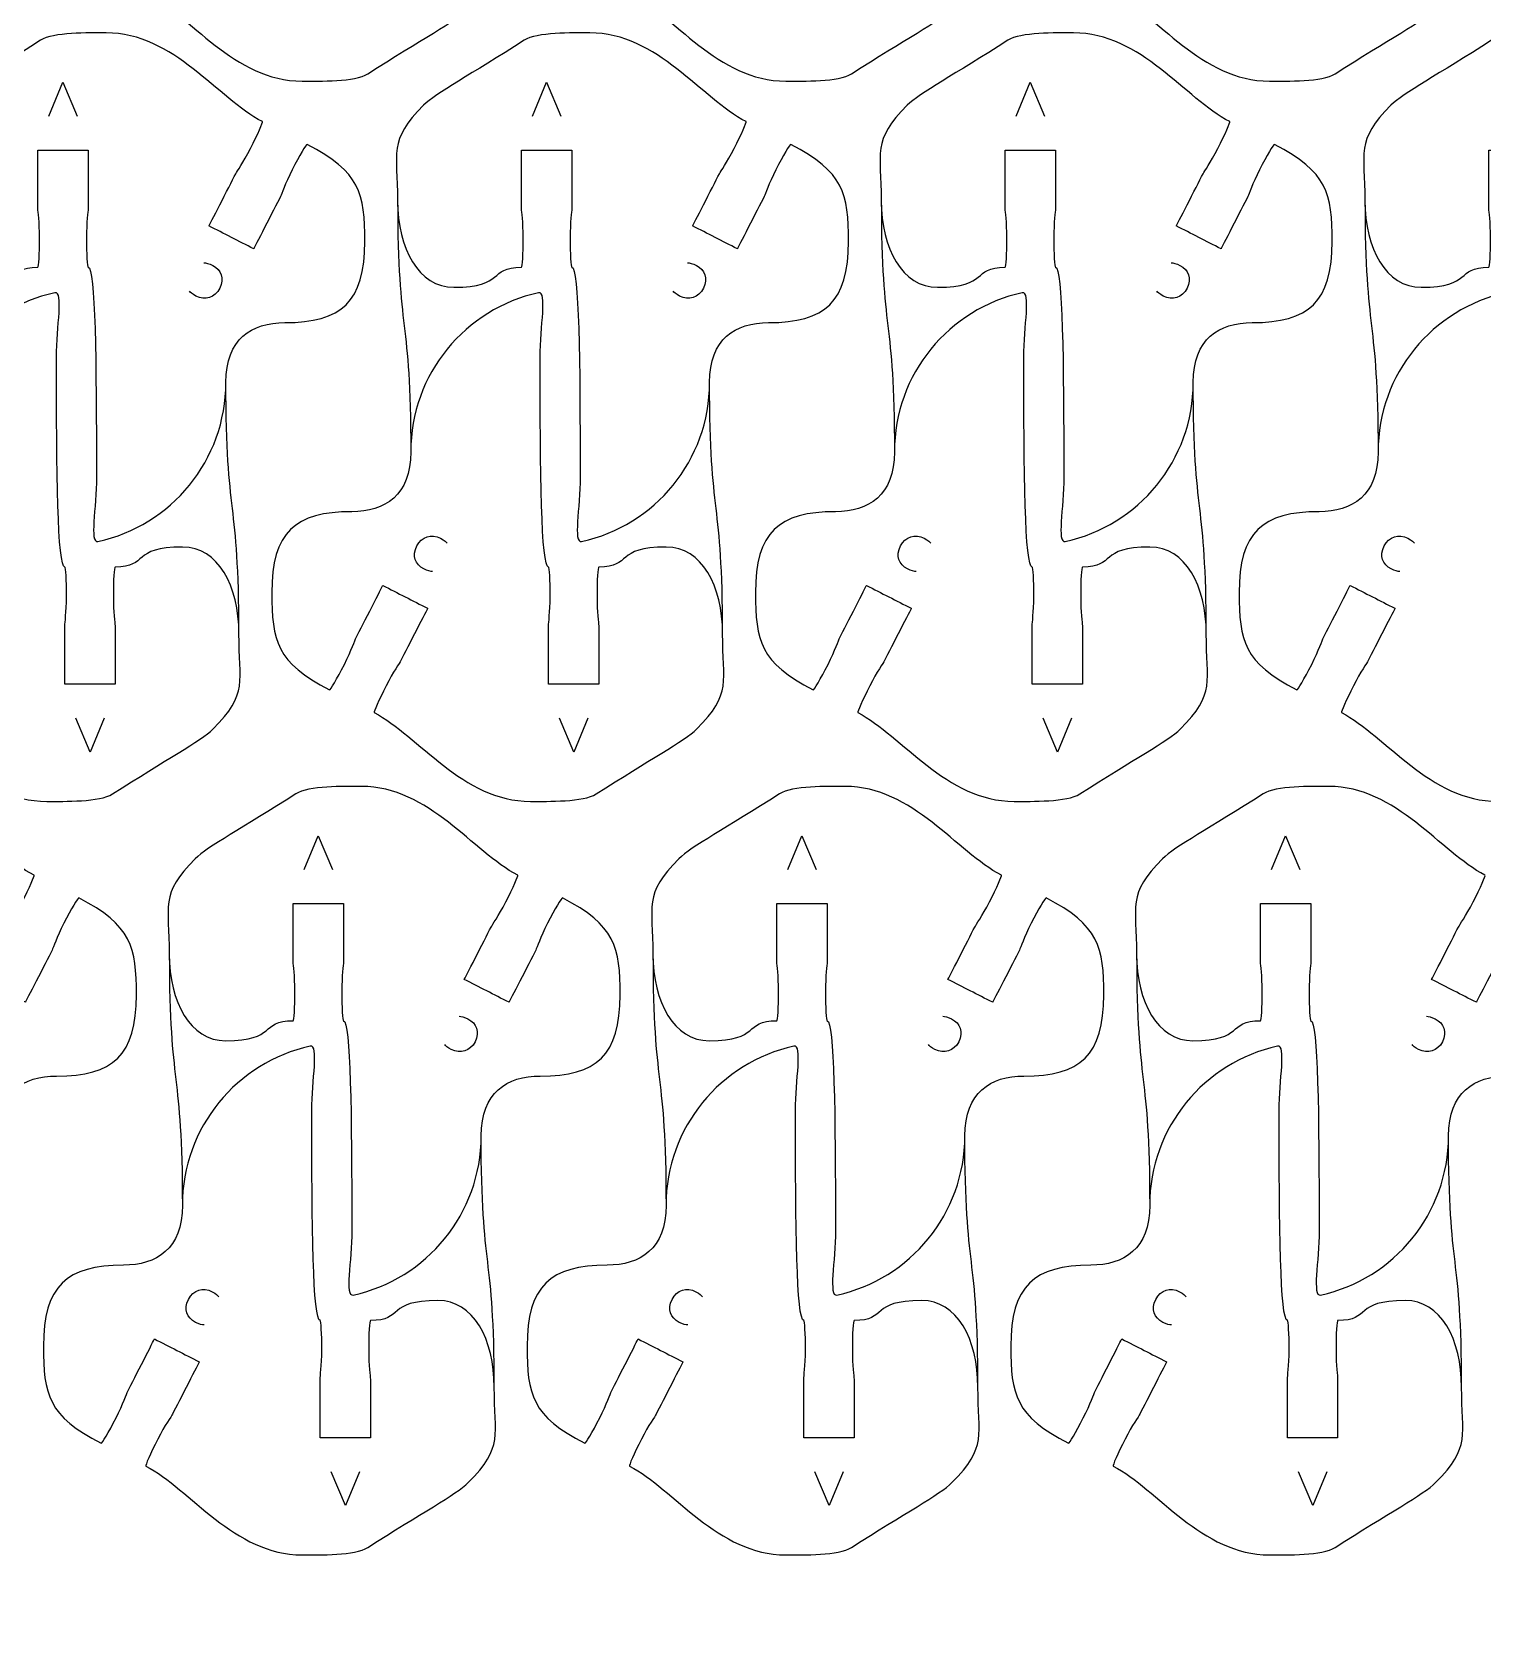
# Model space of a CAD drawing. Extents: x 0 to 300, y 0 to 300.
# Drawn here: x 154.2 to 240.8, y 153.5 to 249.1 of the extents above; entities that cross this region are included whole.
import ezdxf

# ---------------------------------------------------------------- set-up
doc = ezdxf.new("R2010")
doc.units = 0
doc.header["$MEASUREMENT"] = 0
doc.layers.add('DEFAULT', color=7, linetype='CONTINUOUS')

msp = doc.modelspace()

# ---------------------------------------------------------------- linework, layer by layer
at = {"layer": 'DEFAULT', "color": 250}
for points in [[(155.169, 244.118), (156.007, 246.139), (156.86, 244.118)], [(184.061, 244.118), (184.899, 246.139), (185.752, 244.118)], [(212.953, 244.118), (213.791, 246.139), (214.644, 244.118)], [(158.471, 208.138), (157.633, 206.118), (156.78, 208.138)], [(187.363, 208.138), (186.525, 206.118), (185.672, 208.138)], [(216.254, 208.138), (215.417, 206.118), (214.564, 208.138)], [(170.421, 199.099), (171.259, 201.12), (172.112, 199.099)], [(199.312, 199.099), (200.15, 201.12), (201.003, 199.099)], [(228.204, 199.099), (229.042, 201.12), (229.895, 199.099)], [(173.722, 163.12), (172.884, 161.099), (172.031, 163.12)], [(202.614, 163.12), (201.776, 161.099), (200.923, 163.12)], [(231.506, 163.12), (230.668, 161.099), (229.815, 163.12)]]:
    msp.add_lwpolyline(points, dxfattribs=at)
at = {"layer": 'DEFAULT', "color": 1}
for points, knots in [([(295, 0.1), (198.333, 0.1), (101.667, 0.1), (5, 0.1), (2.25, 0.1), (0, 2.35), (0, 5.1), (0, 101.767), (0, 198.433), (0, 295.1), (0, 297.85), (2.25, 300.1), (5, 300.1), (101.667, 300.1), (198.333, 300.1), (295, 300.1), (297.75, 300.1), (300, 297.85), (300, 295.1), (300, 198.433), (300, 101.767), (300, 5.1), (300, 2.35), (297.75, 0.1), (295, 0.1)], [0, 0, 0, 0, 822.047, 822.047, 822.047, 823.047, 823.047, 823.047, 1645.094, 1645.094, 1645.094, 1646.094, 1646.094, 1646.094, 2468.141, 2468.141, 2468.141, 2469.141, 2469.141, 2469.141, 3291.188, 3291.188, 3291.188, 3292.188, 3292.188, 3292.188, 3292.188]), ([(158.295, 252.866), (155.123, 254.489), (154.848, 255.805), (154.848, 258.659), (154.848, 262.279), (156.242, 263.507), (159.624, 263.507), (161.606, 263.507), (163.146, 264.479), (163.146, 267.083), (163.146, 271.74), (166.416, 275.631), (170.787, 276.59), (171.317, 276.689), (170.876, 274.583), (170.876, 272.738), (170.876, 265.806), (170.943, 260.2), (171.376, 260.2), (171.433, 260.2), (171.475, 259.417), (171.475, 258.45), (171.475, 257.48), (171.376, 256.874), (171.376, 256.697), (171.376, 255.531), (171.376, 254.364), (171.376, 253.198), (172.376, 253.198), (173.376, 253.198), (174.375, 253.198), (174.375, 254.364), (174.375, 255.531), (174.375, 256.697), (174.375, 256.874), (174.276, 257.48), (174.276, 258.45), (174.276, 259.417), (174.322, 260.2), (174.375, 260.2), (176.404, 260.2), (175.323, 261.396), (178.413, 261.396), (180.525, 261.396), (181.776, 259.086), (181.776, 256.219), (181.776, 253.334), (182.373, 252.667), (180.223, 250.518), (179.511, 249.806), (177.376, 248.677), (174.224, 246.642), (173.466, 246.153), (171.344, 246.2), (170.302, 246.2), (166.227, 246.2), (163.638, 250.133), (160.967, 251.5), (160.918, 251.526), (161.234, 252.241), (161.676, 253.105), (162.115, 253.966), (162.481, 254.46), (162.558, 254.615), (162.958, 255.397), (164.154, 257.733), (164.154, 257.733), (163.264, 258.188), (162.373, 258.644), (161.483, 259.1), (161.483, 259.1), (160.286, 256.76), (159.887, 255.982), (159.81, 255.827), (159.62, 255.241), (159.182, 254.379), (158.74, 253.519), (158.345, 252.84), (158.295, 252.866)], [1, 1, 1, 1, 2, 2, 2, 3, 3, 3, 4, 4, 4, 5, 5, 5, 6, 6, 6, 7, 7, 7, 8, 8, 8, 9, 9, 9, 18.92, 18.92, 18.92, 27.42, 27.42, 27.42, 37.34, 37.34, 37.34, 38.34, 38.34, 38.34, 39.34, 39.34, 39.34, 40.34, 40.34, 40.34, 41.34, 41.34, 41.34, 42.34, 42.34, 42.34, 43.34, 43.34, 43.34, 44.34, 44.34, 44.34, 45.34, 45.34, 45.34, 46.34, 46.34, 46.34, 47.34, 47.34, 47.34, 48.34, 48.34, 48.34, 56.846363, 56.846363, 56.846363, 57.846363, 57.846363, 57.846363, 58.846363, 58.846363, 58.846363, 59.846363, 59.846363, 59.846363, 59.846363]), ([(187.187, 252.866), (184.014, 254.489), (183.739, 255.805), (183.739, 258.659), (183.739, 262.279), (185.134, 263.507), (188.516, 263.507), (190.497, 263.507), (192.038, 264.479), (192.038, 267.083), (192.038, 271.74), (195.308, 275.631), (199.679, 276.59), (200.208, 276.689), (199.767, 274.583), (199.767, 272.738), (199.767, 265.806), (199.834, 260.2), (200.268, 260.2), (200.325, 260.2), (200.367, 259.417), (200.367, 258.45), (200.367, 257.48), (200.268, 256.874), (200.268, 256.697), (200.268, 255.531), (200.268, 254.364), (200.268, 253.198), (201.268, 253.198), (202.267, 253.198), (203.267, 253.198), (203.267, 254.364), (203.267, 255.531), (203.267, 256.697), (203.267, 256.874), (203.168, 257.48), (203.168, 258.45), (203.168, 259.417), (203.214, 260.2), (203.267, 260.2), (205.295, 260.2), (204.214, 261.396), (207.305, 261.396), (209.417, 261.396), (210.668, 259.086), (210.668, 256.219), (210.668, 253.334), (211.265, 252.667), (209.115, 250.518), (208.403, 249.806), (206.268, 248.677), (203.115, 246.642), (202.358, 246.153), (200.236, 246.2), (199.193, 246.2), (195.119, 246.2), (192.53, 250.133), (189.858, 251.5), (189.809, 251.526), (190.125, 252.241), (190.568, 253.105), (191.006, 253.966), (191.373, 254.46), (191.45, 254.615), (191.849, 255.397), (193.046, 257.733), (193.046, 257.733), (192.156, 258.188), (191.265, 258.644), (190.375, 259.1), (190.375, 259.1), (189.178, 256.76), (188.779, 255.982), (188.701, 255.827), (188.512, 255.241), (188.074, 254.379), (187.632, 253.519), (187.236, 252.84), (187.187, 252.866)], [1, 1, 1, 1, 2, 2, 2, 3, 3, 3, 4, 4, 4, 5, 5, 5, 6, 6, 6, 7, 7, 7, 8, 8, 8, 9, 9, 9, 18.92, 18.92, 18.92, 27.42, 27.42, 27.42, 37.34, 37.34, 37.34, 38.34, 38.34, 38.34, 39.34, 39.34, 39.34, 40.34, 40.34, 40.34, 41.34, 41.34, 41.34, 42.34, 42.34, 42.34, 43.34, 43.34, 43.34, 44.34, 44.34, 44.34, 45.34, 45.34, 45.34, 46.34, 46.34, 46.34, 47.34, 47.34, 47.34, 48.34, 48.34, 48.34, 56.846363, 56.846363, 56.846363, 57.846363, 57.846363, 57.846363, 58.846363, 58.846363, 58.846363, 59.846363, 59.846363, 59.846363, 59.846363]), ([(216.079, 252.866), (212.906, 254.489), (212.631, 255.805), (212.631, 258.659), (212.631, 262.279), (214.025, 263.507), (217.408, 263.507), (219.389, 263.507), (220.93, 264.479), (220.93, 267.083), (220.93, 271.74), (224.2, 275.631), (228.571, 276.59), (229.1, 276.689), (228.659, 274.583), (228.659, 272.738), (228.659, 265.806), (228.726, 260.2), (229.16, 260.2), (229.216, 260.2), (229.259, 259.417), (229.259, 258.45), (229.259, 257.48), (229.16, 256.874), (229.16, 256.697), (229.16, 255.531), (229.16, 254.364), (229.16, 253.198), (230.159, 253.198), (231.159, 253.198), (232.158, 253.198), (232.158, 254.364), (232.158, 255.531), (232.158, 256.697), (232.158, 256.874), (232.06, 257.48), (232.06, 258.45), (232.06, 259.417), (232.106, 260.2), (232.158, 260.2), (234.187, 260.2), (233.106, 261.396), (236.197, 261.396), (238.308, 261.396), (239.56, 259.086), (239.56, 256.219), (239.56, 253.334), (240.156, 252.667), (238.007, 250.518), (237.295, 249.806), (235.16, 248.677), (232.007, 246.642), (231.25, 246.153), (229.128, 246.2), (228.085, 246.2), (224.01, 246.2), (221.422, 250.133), (218.75, 251.5), (218.701, 251.526), (219.017, 252.241), (219.46, 253.105), (219.898, 253.966), (220.265, 254.46), (220.342, 254.615), (220.741, 255.397), (221.938, 257.733), (221.938, 257.733), (221.047, 258.188), (220.157, 258.644), (219.266, 259.1), (219.266, 259.1), (218.069, 256.76), (217.671, 255.982), (217.593, 255.827), (217.404, 255.241), (216.965, 254.379), (216.523, 253.519), (216.128, 252.84), (216.079, 252.866)], [1, 1, 1, 1, 2, 2, 2, 3, 3, 3, 4, 4, 4, 5, 5, 5, 6, 6, 6, 7, 7, 7, 8, 8, 8, 9, 9, 9, 18.92, 18.92, 18.92, 27.42, 27.42, 27.42, 37.34, 37.34, 37.34, 38.34, 38.34, 38.34, 39.34, 39.34, 39.34, 40.34, 40.34, 40.34, 41.34, 41.34, 41.34, 42.34, 42.34, 42.34, 43.34, 43.34, 43.34, 44.34, 44.34, 44.34, 45.34, 45.34, 45.34, 46.34, 46.34, 46.34, 47.34, 47.34, 47.34, 48.34, 48.34, 48.34, 56.846363, 56.846363, 56.846363, 57.846363, 57.846363, 57.846363, 58.846363, 58.846363, 58.846363, 59.846363, 59.846363, 59.846363, 59.846363]), ([(170.596, 242.418), (173.769, 240.794), (174.044, 239.479), (174.044, 236.625), (174.044, 233.005), (172.65, 231.777), (169.267, 231.777), (167.286, 231.777), (165.745, 230.805), (165.745, 228.201), (165.745, 223.544), (162.475, 219.653), (158.104, 218.694), (157.575, 218.595), (158.016, 220.701), (158.016, 222.546), (158.016, 229.478), (157.949, 235.084), (157.515, 235.084), (157.459, 235.084), (157.416, 235.867), (157.416, 236.833), (157.416, 237.803), (157.515, 238.41), (157.515, 238.586), (157.515, 239.753), (157.515, 240.92), (157.515, 242.086), (156.516, 242.086), (155.516, 242.086), (154.516, 242.086), (154.516, 240.92), (154.516, 239.753), (154.516, 238.586), (154.516, 238.41), (154.615, 237.803), (154.615, 236.833), (154.615, 235.867), (154.569, 235.084), (154.516, 235.084), (152.488, 235.084), (153.569, 233.888), (150.478, 233.888), (148.366, 233.888), (147.115, 236.197), (147.115, 239.065), (147.115, 241.949), (146.519, 242.617), (148.668, 244.766), (149.38, 245.478), (151.515, 246.607), (154.668, 248.642), (155.425, 249.131), (157.547, 249.084), (158.59, 249.084), (162.665, 249.084), (165.253, 245.151), (167.925, 243.784), (167.974, 243.758), (167.658, 243.043), (167.215, 242.179), (166.777, 241.318), (166.41, 240.824), (166.333, 240.669), (165.934, 239.887), (164.737, 237.551), (164.737, 237.551), (165.628, 237.095), (166.518, 236.64), (167.409, 236.184), (167.409, 236.184), (168.606, 238.524), (169.004, 239.302), (169.082, 239.457), (169.271, 240.043), (169.71, 240.905), (170.152, 241.765), (170.547, 242.444), (170.596, 242.418)], [1, 1, 1, 1, 2, 2, 2, 3, 3, 3, 4, 4, 4, 5, 5, 5, 6, 6, 6, 7, 7, 7, 8, 8, 8, 9, 9, 9, 18.921, 18.921, 18.921, 27.421, 27.421, 27.421, 37.342, 37.342, 37.342, 38.342, 38.342, 38.342, 39.342, 39.342, 39.342, 40.342, 40.342, 40.342, 41.342, 41.342, 41.342, 42.342, 42.342, 42.342, 43.342, 43.342, 43.342, 44.342, 44.342, 44.342, 45.342, 45.342, 45.342, 46.342, 46.342, 46.342, 47.342, 47.342, 47.342, 48.342, 48.342, 48.342, 56.848363, 56.848363, 56.848363, 57.848363, 57.848363, 57.848363, 58.848363, 58.848363, 58.848363, 59.848363, 59.848363, 59.848363, 59.848363]), ([(199.488, 242.418), (202.66, 240.794), (202.935, 239.479), (202.935, 236.625), (202.935, 233.005), (201.541, 231.777), (198.159, 231.777), (196.178, 231.777), (194.637, 230.805), (194.637, 228.201), (194.637, 223.544), (191.367, 219.653), (186.996, 218.694), (186.467, 218.595), (186.908, 220.701), (186.908, 222.546), (186.908, 229.478), (186.841, 235.084), (186.407, 235.084), (186.35, 235.084), (186.308, 235.867), (186.308, 236.833), (186.308, 237.803), (186.407, 238.41), (186.407, 238.586), (186.407, 239.753), (186.407, 240.92), (186.407, 242.086), (185.407, 242.086), (184.408, 242.086), (183.408, 242.086), (183.408, 240.92), (183.408, 239.753), (183.408, 238.586), (183.408, 238.41), (183.507, 237.803), (183.507, 236.833), (183.507, 235.867), (183.461, 235.084), (183.408, 235.084), (181.38, 235.084), (182.461, 233.888), (179.37, 233.888), (177.258, 233.888), (176.007, 236.197), (176.007, 239.065), (176.007, 241.949), (175.41, 242.617), (177.56, 244.766), (178.272, 245.478), (180.407, 246.607), (183.559, 248.642), (184.317, 249.131), (186.439, 249.084), (187.482, 249.084), (191.556, 249.084), (194.145, 245.151), (196.817, 243.784), (196.866, 243.758), (196.55, 243.043), (196.107, 242.179), (195.669, 241.318), (195.302, 240.824), (195.225, 240.669), (194.825, 239.887), (193.629, 237.551), (193.629, 237.551), (194.519, 237.095), (195.41, 236.64), (196.3, 236.184), (196.3, 236.184), (197.497, 238.524), (197.896, 239.302), (197.974, 239.457), (198.163, 240.043), (198.601, 240.905), (199.043, 241.765), (199.439, 242.444), (199.488, 242.418)], [1, 1, 1, 1, 2, 2, 2, 3, 3, 3, 4, 4, 4, 5, 5, 5, 6, 6, 6, 7, 7, 7, 8, 8, 8, 9, 9, 9, 18.921, 18.921, 18.921, 27.421, 27.421, 27.421, 37.342, 37.342, 37.342, 38.342, 38.342, 38.342, 39.342, 39.342, 39.342, 40.342, 40.342, 40.342, 41.342, 41.342, 41.342, 42.342, 42.342, 42.342, 43.342, 43.342, 43.342, 44.342, 44.342, 44.342, 45.342, 45.342, 45.342, 46.342, 46.342, 46.342, 47.342, 47.342, 47.342, 48.342, 48.342, 48.342, 56.848363, 56.848363, 56.848363, 57.848363, 57.848363, 57.848363, 58.848363, 58.848363, 58.848363, 59.848363, 59.848363, 59.848363, 59.848363]), ([(228.379, 242.418), (231.552, 240.794), (231.827, 239.479), (231.827, 236.625), (231.827, 233.005), (230.433, 231.777), (227.051, 231.777), (225.069, 231.777), (223.529, 230.805), (223.529, 228.201), (223.529, 223.544), (220.258, 219.653), (215.888, 218.694), (215.358, 218.595), (215.799, 220.701), (215.799, 222.546), (215.799, 229.478), (215.732, 235.084), (215.298, 235.084), (215.242, 235.084), (215.2, 235.867), (215.2, 236.833), (215.2, 237.803), (215.298, 238.41), (215.298, 238.586), (215.298, 239.753), (215.298, 240.92), (215.298, 242.086), (214.299, 242.086), (213.299, 242.086), (212.3, 242.086), (212.3, 240.92), (212.3, 239.753), (212.3, 238.586), (212.3, 238.41), (212.399, 237.803), (212.399, 236.833), (212.399, 235.867), (212.353, 235.084), (212.3, 235.084), (210.271, 235.084), (211.352, 233.888), (208.262, 233.888), (206.15, 233.888), (204.899, 236.197), (204.899, 239.065), (204.899, 241.949), (204.302, 242.617), (206.451, 244.766), (207.164, 245.478), (209.299, 246.607), (212.451, 248.642), (213.209, 249.131), (215.331, 249.084), (216.373, 249.084), (220.448, 249.084), (223.037, 245.151), (225.708, 243.784), (225.757, 243.758), (225.442, 243.043), (224.999, 242.179), (224.56, 241.318), (224.194, 240.824), (224.116, 240.669), (223.717, 239.887), (222.521, 237.551), (222.521, 237.551), (223.411, 237.095), (224.302, 236.64), (225.192, 236.184), (225.192, 236.184), (226.389, 238.524), (226.788, 239.302), (226.865, 239.457), (227.055, 240.043), (227.493, 240.905), (227.935, 241.765), (228.33, 242.444), (228.379, 242.418)], [1, 1, 1, 1, 2, 2, 2, 3, 3, 3, 4, 4, 4, 5, 5, 5, 6, 6, 6, 7, 7, 7, 8, 8, 8, 9, 9, 9, 18.921, 18.921, 18.921, 27.421, 27.421, 27.421, 37.342, 37.342, 37.342, 38.342, 38.342, 38.342, 39.342, 39.342, 39.342, 40.342, 40.342, 40.342, 41.342, 41.342, 41.342, 42.342, 42.342, 42.342, 43.342, 43.342, 43.342, 44.342, 44.342, 44.342, 45.342, 45.342, 45.342, 46.342, 46.342, 46.342, 47.342, 47.342, 47.342, 48.342, 48.342, 48.342, 56.848363, 56.848363, 56.848363, 57.848363, 57.848363, 57.848363, 58.848363, 58.848363, 58.848363, 59.848363, 59.848363, 59.848363, 59.848363]), ([(257.271, 242.418), (260.444, 240.794), (260.719, 239.479), (260.719, 236.625), (260.719, 233.005), (259.325, 231.777), (255.942, 231.777), (253.961, 231.777), (252.42, 230.805), (252.42, 228.201), (252.42, 223.544), (249.15, 219.653), (244.779, 218.694), (244.25, 218.595), (244.691, 220.701), (244.691, 222.546), (244.691, 229.478), (244.624, 235.084), (244.19, 235.084), (244.134, 235.084), (244.091, 235.867), (244.091, 236.833), (244.091, 237.803), (244.19, 238.41), (244.19, 238.586), (244.19, 239.753), (244.19, 240.92), (244.19, 242.086), (243.191, 242.086), (242.191, 242.086), (241.192, 242.086), (241.192, 240.92), (241.192, 239.753), (241.192, 238.586), (241.192, 238.41), (241.29, 237.803), (241.29, 236.833), (241.29, 235.867), (241.244, 235.084), (241.192, 235.084), (239.163, 235.084), (240.244, 233.888), (237.153, 233.888), (235.042, 233.888), (233.79, 236.197), (233.79, 239.065), (233.79, 241.949), (233.194, 242.617), (235.343, 244.766), (236.055, 245.478), (238.19, 246.607), (241.343, 248.642), (242.1, 249.131), (244.222, 249.084), (245.265, 249.084), (249.34, 249.084), (251.928, 245.151), (254.6, 243.784), (254.649, 243.758), (254.333, 243.043), (253.89, 242.179), (253.452, 241.318), (253.085, 240.824), (253.008, 240.669), (252.609, 239.887), (251.412, 237.551), (251.412, 237.551), (252.303, 237.095), (253.193, 236.64), (254.084, 236.184), (254.084, 236.184), (255.281, 238.524), (255.679, 239.302), (255.757, 239.457), (255.946, 240.043), (256.385, 240.905), (256.827, 241.765), (257.222, 242.444), (257.271, 242.418)], [1, 1, 1, 1, 2, 2, 2, 3, 3, 3, 4, 4, 4, 5, 5, 5, 6, 6, 6, 7, 7, 7, 8, 8, 8, 9, 9, 9, 18.921, 18.921, 18.921, 27.421, 27.421, 27.421, 37.342, 37.342, 37.342, 38.342, 38.342, 38.342, 39.342, 39.342, 39.342, 40.342, 40.342, 40.342, 41.342, 41.342, 41.342, 42.342, 42.342, 42.342, 43.342, 43.342, 43.342, 44.342, 44.342, 44.342, 45.342, 45.342, 45.342, 46.342, 46.342, 46.342, 47.342, 47.342, 47.342, 48.342, 48.342, 48.342, 56.848363, 56.848363, 56.848363, 57.848363, 57.848363, 57.848363, 58.848363, 58.848363, 58.848363, 59.848363, 59.848363, 59.848363, 59.848363]), ([(143.044, 209.838), (139.872, 211.461), (139.597, 212.777), (139.597, 215.631), (139.597, 219.251), (140.991, 220.479), (144.373, 220.479), (146.354, 220.479), (147.895, 221.451), (147.895, 224.055), (147.895, 228.712), (151.165, 232.603), (155.536, 233.562), (156.065, 233.661), (155.624, 231.555), (155.624, 229.71), (155.624, 222.778), (155.691, 217.172), (156.125, 217.172), (156.182, 217.172), (156.224, 216.389), (156.224, 215.422), (156.224, 214.452), (156.125, 213.846), (156.125, 213.669), (156.125, 212.503), (156.125, 211.336), (156.125, 210.17), (157.125, 210.17), (158.124, 210.17), (159.124, 210.17), (159.124, 211.336), (159.124, 212.503), (159.124, 213.669), (159.124, 213.846), (159.025, 214.452), (159.025, 215.422), (159.025, 216.389), (159.071, 217.172), (159.124, 217.172), (161.152, 217.172), (160.072, 218.368), (163.162, 218.368), (165.274, 218.368), (166.525, 216.058), (166.525, 213.191), (166.525, 210.306), (167.122, 209.639), (164.972, 207.49), (164.26, 206.778), (162.125, 205.649), (158.973, 203.614), (158.215, 203.125), (156.093, 203.172), (155.05, 203.172), (150.976, 203.172), (148.387, 207.105), (145.716, 208.472), (145.667, 208.498), (145.983, 209.213), (146.425, 210.077), (146.864, 210.938), (147.23, 211.432), (147.307, 211.587), (147.707, 212.369), (148.903, 214.705), (148.903, 214.705), (148.013, 215.16), (147.122, 215.616), (146.232, 216.072), (146.232, 216.072), (145.035, 213.732), (144.636, 212.954), (144.558, 212.799), (144.369, 212.213), (143.931, 211.351), (143.489, 210.491), (143.093, 209.812), (143.044, 209.838)], [1, 1, 1, 1, 2, 2, 2, 3, 3, 3, 4, 4, 4, 5, 5, 5, 6, 6, 6, 7, 7, 7, 8, 8, 8, 9, 9, 9, 18.92, 18.92, 18.92, 27.42, 27.42, 27.42, 37.34, 37.34, 37.34, 38.34, 38.34, 38.34, 39.34, 39.34, 39.34, 40.34, 40.34, 40.34, 41.34, 41.34, 41.34, 42.34, 42.34, 42.34, 43.34, 43.34, 43.34, 44.34, 44.34, 44.34, 45.34, 45.34, 45.34, 46.34, 46.34, 46.34, 47.34, 47.34, 47.34, 48.34, 48.34, 48.34, 56.846363, 56.846363, 56.846363, 57.846363, 57.846363, 57.846363, 58.846363, 58.846363, 58.846363, 59.846363, 59.846363, 59.846363, 59.846363]), ([(171.936, 209.838), (168.764, 211.461), (168.488, 212.777), (168.488, 215.631), (168.488, 219.251), (169.883, 220.479), (173.265, 220.479), (175.246, 220.479), (176.787, 221.451), (176.787, 224.055), (176.787, 228.712), (180.057, 232.603), (184.428, 233.562), (184.957, 233.661), (184.516, 231.555), (184.516, 229.71), (184.516, 222.778), (184.583, 217.172), (185.017, 217.172), (185.074, 217.172), (185.116, 216.389), (185.116, 215.422), (185.116, 214.452), (185.017, 213.846), (185.017, 213.669), (185.017, 212.503), (185.017, 211.336), (185.017, 210.17), (186.017, 210.17), (187.016, 210.17), (188.016, 210.17), (188.016, 211.336), (188.016, 212.503), (188.016, 213.669), (188.016, 213.846), (187.917, 214.452), (187.917, 215.422), (187.917, 216.389), (187.963, 217.172), (188.016, 217.172), (190.044, 217.172), (188.963, 218.368), (192.054, 218.368), (194.166, 218.368), (195.417, 216.058), (195.417, 213.191), (195.417, 210.306), (196.013, 209.639), (193.864, 207.49), (193.152, 206.778), (191.017, 205.649), (187.864, 203.614), (187.107, 203.125), (184.985, 203.172), (183.942, 203.172), (179.868, 203.172), (177.279, 207.105), (174.607, 208.472), (174.558, 208.498), (174.874, 209.213), (175.317, 210.077), (175.755, 210.938), (176.122, 211.432), (176.199, 211.587), (176.598, 212.369), (177.795, 214.705), (177.795, 214.705), (176.904, 215.16), (176.014, 215.616), (175.123, 216.072), (175.123, 216.072), (173.926, 213.732), (173.528, 212.954), (173.45, 212.799), (173.261, 212.213), (172.823, 211.351), (172.381, 210.491), (171.985, 209.812), (171.936, 209.838)], [1, 1, 1, 1, 2, 2, 2, 3, 3, 3, 4, 4, 4, 5, 5, 5, 6, 6, 6, 7, 7, 7, 8, 8, 8, 9, 9, 9, 18.92, 18.92, 18.92, 27.42, 27.42, 27.42, 37.34, 37.34, 37.34, 38.34, 38.34, 38.34, 39.34, 39.34, 39.34, 40.34, 40.34, 40.34, 41.34, 41.34, 41.34, 42.34, 42.34, 42.34, 43.34, 43.34, 43.34, 44.34, 44.34, 44.34, 45.34, 45.34, 45.34, 46.34, 46.34, 46.34, 47.34, 47.34, 47.34, 48.34, 48.34, 48.34, 56.846363, 56.846363, 56.846363, 57.846363, 57.846363, 57.846363, 58.846363, 58.846363, 58.846363, 59.846363, 59.846363, 59.846363, 59.846363]), ([(200.828, 209.838), (197.655, 211.461), (197.38, 212.777), (197.38, 215.631), (197.38, 219.251), (198.774, 220.479), (202.157, 220.479), (204.138, 220.479), (205.678, 221.451), (205.678, 224.055), (205.678, 228.712), (208.949, 232.603), (213.32, 233.562), (213.849, 233.661), (213.408, 231.555), (213.408, 229.71), (213.408, 222.778), (213.475, 217.172), (213.909, 217.172), (213.965, 217.172), (214.008, 216.389), (214.008, 215.422), (214.008, 214.452), (213.909, 213.846), (213.909, 213.669), (213.909, 212.503), (213.909, 211.336), (213.909, 210.17), (214.908, 210.17), (215.908, 210.17), (216.907, 210.17), (216.907, 211.336), (216.907, 212.503), (216.907, 213.669), (216.907, 213.846), (216.809, 214.452), (216.809, 215.422), (216.809, 216.389), (216.854, 217.172), (216.907, 217.172), (218.936, 217.172), (217.855, 218.368), (220.946, 218.368), (223.057, 218.368), (224.309, 216.058), (224.309, 213.191), (224.309, 210.306), (224.905, 209.639), (222.756, 207.49), (222.043, 206.778), (219.908, 205.649), (216.756, 203.614), (215.999, 203.125), (213.877, 203.172), (212.834, 203.172), (208.759, 203.172), (206.171, 207.105), (203.499, 208.472), (203.45, 208.498), (203.766, 209.213), (204.208, 210.077), (204.647, 210.938), (205.013, 211.432), (205.091, 211.587), (205.49, 212.369), (206.687, 214.705), (206.687, 214.705), (205.796, 215.16), (204.906, 215.616), (204.015, 216.072), (204.015, 216.072), (202.818, 213.732), (202.419, 212.954), (202.342, 212.799), (202.152, 212.213), (201.714, 211.351), (201.272, 210.491), (200.877, 209.812), (200.828, 209.838)], [1, 1, 1, 1, 2, 2, 2, 3, 3, 3, 4, 4, 4, 5, 5, 5, 6, 6, 6, 7, 7, 7, 8, 8, 8, 9, 9, 9, 18.92, 18.92, 18.92, 27.42, 27.42, 27.42, 37.34, 37.34, 37.34, 38.34, 38.34, 38.34, 39.34, 39.34, 39.34, 40.34, 40.34, 40.34, 41.34, 41.34, 41.34, 42.34, 42.34, 42.34, 43.34, 43.34, 43.34, 44.34, 44.34, 44.34, 45.34, 45.34, 45.34, 46.34, 46.34, 46.34, 47.34, 47.34, 47.34, 48.34, 48.34, 48.34, 56.846363, 56.846363, 56.846363, 57.846363, 57.846363, 57.846363, 58.846363, 58.846363, 58.846363, 59.846363, 59.846363, 59.846363, 59.846363]), ([(229.719, 209.838), (226.547, 211.461), (226.272, 212.777), (226.272, 215.631), (226.272, 219.251), (227.666, 220.479), (231.048, 220.479), (233.03, 220.479), (234.57, 221.451), (234.57, 224.055), (234.57, 228.712), (237.84, 232.603), (242.211, 233.562), (242.74, 233.661), (242.299, 231.555), (242.299, 229.71), (242.299, 222.778), (242.367, 217.172), (242.8, 217.172), (242.857, 217.172), (242.899, 216.389), (242.899, 215.422), (242.899, 214.452), (242.8, 213.846), (242.8, 213.669), (242.8, 212.503), (242.8, 211.336), (242.8, 210.17), (243.8, 210.17), (244.8, 210.17), (245.799, 210.17), (245.799, 211.336), (245.799, 212.503), (245.799, 213.669), (245.799, 213.846), (245.7, 214.452), (245.7, 215.422), (245.7, 216.389), (245.746, 217.172), (245.799, 217.172), (247.828, 217.172), (246.747, 218.368), (249.837, 218.368), (251.949, 218.368), (253.2, 216.058), (253.2, 213.191), (253.2, 210.306), (253.797, 209.639), (251.647, 207.49), (250.935, 206.778), (248.8, 205.649), (245.648, 203.614), (244.89, 203.125), (242.768, 203.172), (241.726, 203.172), (237.651, 203.172), (235.062, 207.105), (232.391, 208.472), (232.342, 208.498), (232.658, 209.213), (233.1, 210.077), (233.539, 210.938), (233.905, 211.432), (233.982, 211.587), (234.382, 212.369), (235.578, 214.705), (235.578, 214.705), (234.688, 215.16), (233.797, 215.616), (232.907, 216.072), (232.907, 216.072), (231.71, 213.732), (231.311, 212.954), (231.234, 212.799), (231.044, 212.213), (230.606, 211.351), (230.164, 210.491), (229.768, 209.812), (229.719, 209.838)], [1, 1, 1, 1, 2, 2, 2, 3, 3, 3, 4, 4, 4, 5, 5, 5, 6, 6, 6, 7, 7, 7, 8, 8, 8, 9, 9, 9, 18.92, 18.92, 18.92, 27.42, 27.42, 27.42, 37.34, 37.34, 37.34, 38.34, 38.34, 38.34, 39.34, 39.34, 39.34, 40.34, 40.34, 40.34, 41.34, 41.34, 41.34, 42.34, 42.34, 42.34, 43.34, 43.34, 43.34, 44.34, 44.34, 44.34, 45.34, 45.34, 45.34, 46.34, 46.34, 46.34, 47.34, 47.34, 47.34, 48.34, 48.34, 48.34, 56.846363, 56.846363, 56.846363, 57.846363, 57.846363, 57.846363, 58.846363, 58.846363, 58.846363, 59.846363, 59.846363, 59.846363, 59.846363]), ([(156.955, 197.399), (160.128, 195.776), (160.403, 194.461), (160.403, 191.607), (160.403, 187.986), (159.009, 186.759), (155.627, 186.759), (153.645, 186.759), (152.105, 185.786), (152.105, 183.183), (152.105, 178.526), (148.835, 174.635), (144.464, 173.675), (143.934, 173.577), (144.375, 175.683), (144.375, 177.528), (144.375, 184.459), (144.308, 190.065), (143.874, 190.065), (143.818, 190.065), (143.776, 190.849), (143.776, 191.815), (143.776, 192.785), (143.874, 193.392), (143.874, 193.568), (143.874, 194.735), (143.874, 195.901), (143.874, 197.068), (142.875, 197.068), (141.875, 197.068), (140.876, 197.068), (140.876, 195.901), (140.876, 194.735), (140.876, 193.568), (140.876, 193.392), (140.975, 192.785), (140.975, 191.815), (140.975, 190.849), (140.929, 190.065), (140.876, 190.065), (138.847, 190.065), (139.928, 188.869), (136.838, 188.869), (134.726, 188.869), (133.475, 191.179), (133.475, 194.047), (133.475, 196.931), (132.878, 197.598), (135.028, 199.748), (135.74, 200.46), (137.875, 201.589), (141.027, 203.624), (141.785, 204.113), (143.907, 204.066), (144.949, 204.066), (149.024, 204.066), (151.613, 200.132), (154.284, 198.766), (154.333, 198.739), (154.017, 198.025), (153.575, 197.161), (153.136, 196.3), (152.77, 195.805), (152.693, 195.651), (152.293, 194.868), (151.097, 192.533), (151.097, 192.533), (151.987, 192.077), (152.878, 191.622), (153.768, 191.166), (153.768, 191.166), (154.965, 193.505), (155.364, 194.284), (155.441, 194.439), (155.631, 195.025), (156.069, 195.886), (156.511, 196.747), (156.906, 197.426), (156.955, 197.399)], [1, 1, 1, 1, 2, 2, 2, 3, 3, 3, 4, 4, 4, 5, 5, 5, 6, 6, 6, 7, 7, 7, 8, 8, 8, 9, 9, 9, 18.92, 18.92, 18.92, 27.42, 27.42, 27.42, 37.34, 37.34, 37.34, 38.34, 38.34, 38.34, 39.34, 39.34, 39.34, 40.34, 40.34, 40.34, 41.34, 41.34, 41.34, 42.34, 42.34, 42.34, 43.34, 43.34, 43.34, 44.34, 44.34, 44.34, 45.34, 45.34, 45.34, 46.34, 46.34, 46.34, 47.34, 47.34, 47.34, 48.34, 48.34, 48.34, 56.846363, 56.846363, 56.846363, 57.846363, 57.846363, 57.846363, 58.846363, 58.846363, 58.846363, 59.846363, 59.846363, 59.846363, 59.846363]), ([(185.847, 197.399), (189.02, 195.776), (189.295, 194.461), (189.295, 191.607), (189.295, 187.986), (187.901, 186.759), (184.518, 186.759), (182.537, 186.759), (180.996, 185.786), (180.996, 183.183), (180.996, 178.526), (177.726, 174.635), (173.355, 173.675), (172.826, 173.577), (173.267, 175.683), (173.267, 177.528), (173.267, 184.459), (173.2, 190.065), (172.766, 190.065), (172.71, 190.065), (172.667, 190.849), (172.667, 191.815), (172.667, 192.785), (172.766, 193.392), (172.766, 193.568), (172.766, 194.735), (172.766, 195.901), (172.766, 197.068), (171.767, 197.068), (170.767, 197.068), (169.768, 197.068), (169.768, 195.901), (169.768, 194.735), (169.768, 193.568), (169.768, 193.392), (169.866, 192.785), (169.866, 191.815), (169.866, 190.849), (169.82, 190.065), (169.768, 190.065), (167.739, 190.065), (168.82, 188.869), (165.729, 188.869), (163.618, 188.869), (162.366, 191.179), (162.366, 194.047), (162.366, 196.931), (161.77, 197.598), (163.919, 199.748), (164.631, 200.46), (166.766, 201.589), (169.919, 203.624), (170.676, 204.113), (172.798, 204.066), (173.841, 204.066), (177.916, 204.066), (180.504, 200.132), (183.176, 198.766), (183.225, 198.739), (182.909, 198.025), (182.467, 197.161), (182.028, 196.3), (181.661, 195.805), (181.584, 195.651), (181.185, 194.868), (179.988, 192.533), (179.988, 192.533), (180.879, 192.077), (181.769, 191.622), (182.66, 191.166), (182.66, 191.166), (183.857, 193.505), (184.255, 194.284), (184.333, 194.439), (184.522, 195.025), (184.961, 195.886), (185.403, 196.747), (185.798, 197.426), (185.847, 197.399)], [1, 1, 1, 1, 2, 2, 2, 3, 3, 3, 4, 4, 4, 5, 5, 5, 6, 6, 6, 7, 7, 7, 8, 8, 8, 9, 9, 9, 18.92, 18.92, 18.92, 27.42, 27.42, 27.42, 37.34, 37.34, 37.34, 38.34, 38.34, 38.34, 39.34, 39.34, 39.34, 40.34, 40.34, 40.34, 41.34, 41.34, 41.34, 42.34, 42.34, 42.34, 43.34, 43.34, 43.34, 44.34, 44.34, 44.34, 45.34, 45.34, 45.34, 46.34, 46.34, 46.34, 47.34, 47.34, 47.34, 48.34, 48.34, 48.34, 56.846363, 56.846363, 56.846363, 57.846363, 57.846363, 57.846363, 58.846363, 58.846363, 58.846363, 59.846363, 59.846363, 59.846363, 59.846363]), ([(214.739, 197.399), (217.911, 195.776), (218.187, 194.461), (218.187, 191.607), (218.187, 187.986), (216.792, 186.759), (213.41, 186.759), (211.428, 186.759), (209.888, 185.786), (209.888, 183.183), (209.888, 178.526), (206.618, 174.635), (202.247, 173.675), (201.718, 173.577), (202.159, 175.683), (202.159, 177.528), (202.159, 184.459), (202.092, 190.065), (201.658, 190.065), (201.601, 190.065), (201.559, 190.849), (201.559, 191.815), (201.559, 192.785), (201.658, 193.392), (201.658, 193.568), (201.658, 194.735), (201.658, 195.901), (201.658, 197.068), (200.658, 197.068), (199.659, 197.068), (198.659, 197.068), (198.659, 195.901), (198.659, 194.735), (198.659, 193.568), (198.659, 193.392), (198.758, 192.785), (198.758, 191.815), (198.758, 190.849), (198.712, 190.065), (198.659, 190.065), (196.631, 190.065), (197.712, 188.869), (194.621, 188.869), (192.509, 188.869), (191.258, 191.179), (191.258, 194.047), (191.258, 196.931), (190.661, 197.598), (192.811, 199.748), (193.524, 200.46), (195.658, 201.589), (198.811, 203.624), (199.568, 204.113), (201.69, 204.066), (202.733, 204.066), (206.807, 204.066), (209.396, 200.132), (212.068, 198.766), (212.117, 198.739), (211.801, 198.025), (211.358, 197.161), (210.92, 196.3), (210.553, 195.805), (210.476, 195.651), (210.077, 194.868), (208.88, 192.533), (208.88, 192.533), (209.77, 192.077), (210.661, 191.622), (211.552, 191.166), (211.552, 191.166), (212.748, 193.505), (213.147, 194.284), (213.225, 194.439), (213.414, 195.025), (213.852, 195.886), (214.294, 196.747), (214.69, 197.426), (214.739, 197.399)], [1, 1, 1, 1, 2, 2, 2, 3, 3, 3, 4, 4, 4, 5, 5, 5, 6, 6, 6, 7, 7, 7, 8, 8, 8, 9, 9, 9, 18.92, 18.92, 18.92, 27.42, 27.42, 27.42, 37.34, 37.34, 37.34, 38.34, 38.34, 38.34, 39.34, 39.34, 39.34, 40.34, 40.34, 40.34, 41.34, 41.34, 41.34, 42.34, 42.34, 42.34, 43.34, 43.34, 43.34, 44.34, 44.34, 44.34, 45.34, 45.34, 45.34, 46.34, 46.34, 46.34, 47.34, 47.34, 47.34, 48.34, 48.34, 48.34, 56.846363, 56.846363, 56.846363, 57.846363, 57.846363, 57.846363, 58.846363, 58.846363, 58.846363, 59.846363, 59.846363, 59.846363, 59.846363]), ([(243.631, 197.399), (246.803, 195.776), (247.078, 194.461), (247.078, 191.607), (247.078, 187.986), (245.684, 186.759), (242.302, 186.759), (240.32, 186.759), (238.78, 185.786), (238.78, 183.183), (238.78, 178.526), (235.51, 174.635), (231.139, 173.675), (230.61, 173.577), (231.051, 175.683), (231.051, 177.528), (231.051, 184.459), (230.983, 190.065), (230.55, 190.065), (230.493, 190.065), (230.451, 190.849), (230.451, 191.815), (230.451, 192.785), (230.55, 193.392), (230.55, 193.568), (230.55, 194.735), (230.55, 195.901), (230.55, 197.068), (229.55, 197.068), (228.55, 197.068), (227.551, 197.068), (227.551, 195.901), (227.551, 194.735), (227.551, 193.568), (227.551, 193.392), (227.65, 192.785), (227.65, 191.815), (227.65, 190.849), (227.604, 190.065), (227.551, 190.065), (225.522, 190.065), (226.603, 188.869), (223.513, 188.869), (221.401, 188.869), (220.15, 191.179), (220.15, 194.047), (220.15, 196.931), (219.553, 197.598), (221.703, 199.748), (222.415, 200.46), (224.55, 201.589), (227.702, 203.624), (228.46, 204.113), (230.582, 204.066), (231.624, 204.066), (235.699, 204.066), (238.288, 200.132), (240.959, 198.766), (241.008, 198.739), (240.692, 198.025), (240.25, 197.161), (239.811, 196.3), (239.445, 195.805), (239.368, 195.651), (238.968, 194.868), (237.772, 192.533), (237.772, 192.533), (238.662, 192.077), (239.553, 191.622), (240.443, 191.166), (240.443, 191.166), (241.64, 193.505), (242.039, 194.284), (242.116, 194.439), (242.306, 195.025), (242.744, 195.886), (243.186, 196.747), (243.582, 197.426), (243.631, 197.399)], [1, 1, 1, 1, 2, 2, 2, 3, 3, 3, 4, 4, 4, 5, 5, 5, 6, 6, 6, 7, 7, 7, 8, 8, 8, 9, 9, 9, 18.92, 18.92, 18.92, 27.42, 27.42, 27.42, 37.34, 37.34, 37.34, 38.34, 38.34, 38.34, 39.34, 39.34, 39.34, 40.34, 40.34, 40.34, 41.34, 41.34, 41.34, 42.34, 42.34, 42.34, 43.34, 43.34, 43.34, 44.34, 44.34, 44.34, 45.34, 45.34, 45.34, 46.34, 46.34, 46.34, 47.34, 47.34, 47.34, 48.34, 48.34, 48.34, 56.846363, 56.846363, 56.846363, 57.846363, 57.846363, 57.846363, 58.846363, 58.846363, 58.846363, 59.846363, 59.846363, 59.846363, 59.846363]), ([(158.295, 164.82), (155.123, 166.443), (154.848, 167.758), (154.848, 170.613), (154.848, 174.233), (156.242, 175.461), (159.624, 175.461), (161.606, 175.461), (163.146, 176.433), (163.146, 179.037), (163.146, 183.693), (166.416, 187.584), (170.787, 188.544), (171.317, 188.643), (170.876, 186.537), (170.876, 184.692), (170.876, 177.76), (170.943, 172.154), (171.376, 172.154), (171.433, 172.154), (171.475, 171.371), (171.475, 170.404), (171.475, 169.434), (171.376, 168.827), (171.376, 168.651), (171.376, 167.484), (171.376, 166.318), (171.376, 165.151), (172.376, 165.151), (173.376, 165.151), (174.375, 165.151), (174.375, 166.318), (174.375, 167.484), (174.375, 168.651), (174.375, 168.827), (174.276, 169.434), (174.276, 170.404), (174.276, 171.371), (174.322, 172.154), (174.375, 172.154), (176.404, 172.154), (175.323, 173.35), (178.413, 173.35), (180.525, 173.35), (181.776, 171.04), (181.776, 168.172), (181.776, 165.288), (182.373, 164.621), (180.223, 162.472), (179.511, 161.759), (177.376, 160.631), (174.224, 158.595), (173.466, 158.106), (171.344, 158.153), (170.302, 158.153), (166.227, 158.153), (163.638, 162.087), (160.967, 163.453), (160.918, 163.48), (161.234, 164.195), (161.676, 165.059), (162.115, 165.92), (162.481, 166.414), (162.558, 166.569), (162.958, 167.351), (164.154, 169.687), (164.154, 169.687), (163.264, 170.142), (162.373, 170.598), (161.483, 171.053), (161.483, 171.053), (160.286, 168.714), (159.887, 167.935), (159.81, 167.781), (159.62, 167.194), (159.182, 166.333), (158.74, 165.472), (158.345, 164.793), (158.295, 164.82)], [1, 1, 1, 1, 2, 2, 2, 3, 3, 3, 4, 4, 4, 5, 5, 5, 6, 6, 6, 7, 7, 7, 8, 8, 8, 9, 9, 9, 18.92, 18.92, 18.92, 27.42, 27.42, 27.42, 37.34, 37.34, 37.34, 38.34, 38.34, 38.34, 39.34, 39.34, 39.34, 40.34, 40.34, 40.34, 41.34, 41.34, 41.34, 42.34, 42.34, 42.34, 43.34, 43.34, 43.34, 44.34, 44.34, 44.34, 45.34, 45.34, 45.34, 46.34, 46.34, 46.34, 47.34, 47.34, 47.34, 48.34, 48.34, 48.34, 56.846363, 56.846363, 56.846363, 57.846363, 57.846363, 57.846363, 58.846363, 58.846363, 58.846363, 59.846363, 59.846363, 59.846363, 59.846363]), ([(187.187, 164.82), (184.014, 166.443), (183.739, 167.758), (183.739, 170.613), (183.739, 174.233), (185.134, 175.461), (188.516, 175.461), (190.497, 175.461), (192.038, 176.433), (192.038, 179.037), (192.038, 183.693), (195.308, 187.584), (199.679, 188.544), (200.208, 188.643), (199.767, 186.537), (199.767, 184.692), (199.767, 177.76), (199.834, 172.154), (200.268, 172.154), (200.325, 172.154), (200.367, 171.371), (200.367, 170.404), (200.367, 169.434), (200.268, 168.827), (200.268, 168.651), (200.268, 167.484), (200.268, 166.318), (200.268, 165.151), (201.268, 165.151), (202.267, 165.151), (203.267, 165.151), (203.267, 166.318), (203.267, 167.484), (203.267, 168.651), (203.267, 168.827), (203.168, 169.434), (203.168, 170.404), (203.168, 171.371), (203.214, 172.154), (203.267, 172.154), (205.295, 172.154), (204.214, 173.35), (207.305, 173.35), (209.417, 173.35), (210.668, 171.04), (210.668, 168.172), (210.668, 165.288), (211.265, 164.621), (209.115, 162.472), (208.403, 161.759), (206.268, 160.631), (203.115, 158.595), (202.358, 158.106), (200.236, 158.153), (199.193, 158.153), (195.119, 158.153), (192.53, 162.087), (189.858, 163.453), (189.809, 163.48), (190.125, 164.195), (190.568, 165.059), (191.006, 165.92), (191.373, 166.414), (191.45, 166.569), (191.849, 167.351), (193.046, 169.687), (193.046, 169.687), (192.156, 170.142), (191.265, 170.598), (190.375, 171.053), (190.375, 171.053), (189.178, 168.714), (188.779, 167.935), (188.701, 167.781), (188.512, 167.194), (188.074, 166.333), (187.632, 165.472), (187.236, 164.793), (187.187, 164.82)], [1, 1, 1, 1, 2, 2, 2, 3, 3, 3, 4, 4, 4, 5, 5, 5, 6, 6, 6, 7, 7, 7, 8, 8, 8, 9, 9, 9, 18.92, 18.92, 18.92, 27.42, 27.42, 27.42, 37.34, 37.34, 37.34, 38.34, 38.34, 38.34, 39.34, 39.34, 39.34, 40.34, 40.34, 40.34, 41.34, 41.34, 41.34, 42.34, 42.34, 42.34, 43.34, 43.34, 43.34, 44.34, 44.34, 44.34, 45.34, 45.34, 45.34, 46.34, 46.34, 46.34, 47.34, 47.34, 47.34, 48.34, 48.34, 48.34, 56.846363, 56.846363, 56.846363, 57.846363, 57.846363, 57.846363, 58.846363, 58.846363, 58.846363, 59.846363, 59.846363, 59.846363, 59.846363]), ([(216.079, 164.82), (212.906, 166.443), (212.631, 167.758), (212.631, 170.613), (212.631, 174.233), (214.025, 175.461), (217.408, 175.461), (219.389, 175.461), (220.93, 176.433), (220.93, 179.037), (220.93, 183.693), (224.2, 187.584), (228.571, 188.544), (229.1, 188.643), (228.659, 186.537), (228.659, 184.692), (228.659, 177.76), (228.726, 172.154), (229.16, 172.154), (229.216, 172.154), (229.259, 171.371), (229.259, 170.404), (229.259, 169.434), (229.16, 168.827), (229.16, 168.651), (229.16, 167.484), (229.16, 166.318), (229.16, 165.151), (230.159, 165.151), (231.159, 165.151), (232.158, 165.151), (232.158, 166.318), (232.158, 167.484), (232.158, 168.651), (232.158, 168.827), (232.06, 169.434), (232.06, 170.404), (232.06, 171.371), (232.106, 172.154), (232.158, 172.154), (234.187, 172.154), (233.106, 173.35), (236.197, 173.35), (238.308, 173.35), (239.56, 171.04), (239.56, 168.172), (239.56, 165.288), (240.156, 164.621), (238.007, 162.472), (237.295, 161.759), (235.16, 160.631), (232.007, 158.595), (231.25, 158.106), (229.128, 158.153), (228.085, 158.153), (224.01, 158.153), (221.422, 162.087), (218.75, 163.453), (218.701, 163.48), (219.017, 164.195), (219.46, 165.059), (219.898, 165.92), (220.265, 166.414), (220.342, 166.569), (220.741, 167.351), (221.938, 169.687), (221.938, 169.687), (221.047, 170.142), (220.157, 170.598), (219.266, 171.053), (219.266, 171.053), (218.069, 168.714), (217.671, 167.935), (217.593, 167.781), (217.404, 167.194), (216.965, 166.333), (216.523, 165.472), (216.128, 164.793), (216.079, 164.82)], [1, 1, 1, 1, 2, 2, 2, 3, 3, 3, 4, 4, 4, 5, 5, 5, 6, 6, 6, 7, 7, 7, 8, 8, 8, 9, 9, 9, 18.92, 18.92, 18.92, 27.42, 27.42, 27.42, 37.34, 37.34, 37.34, 38.34, 38.34, 38.34, 39.34, 39.34, 39.34, 40.34, 40.34, 40.34, 41.34, 41.34, 41.34, 42.34, 42.34, 42.34, 43.34, 43.34, 43.34, 44.34, 44.34, 44.34, 45.34, 45.34, 45.34, 46.34, 46.34, 46.34, 47.34, 47.34, 47.34, 48.34, 48.34, 48.34, 56.846363, 56.846363, 56.846363, 57.846363, 57.846363, 57.846363, 58.846363, 58.846363, 58.846363, 59.846363, 59.846363, 59.846363, 59.846363])]:
    msp.add_open_spline(points, degree=3, knots=knots, dxfattribs=at)
for points in [[(176.007, 239.065), (176.007, 230.815), (176.787, 232.352), (176.787, 224.055)], [(204.899, 239.065), (204.899, 230.815), (205.679, 232.352), (205.679, 224.055)], [(233.79, 239.065), (233.79, 230.815), (234.57, 232.352), (234.57, 224.055)], [(166.525, 213.191), (166.525, 221.441), (165.745, 219.904), (165.745, 228.201)], [(195.417, 213.191), (195.417, 221.441), (194.637, 219.904), (194.637, 228.201)], [(224.309, 213.191), (224.309, 221.441), (223.529, 219.904), (223.529, 228.201)], [(162.366, 194.047), (162.366, 185.797), (163.146, 187.333), (163.146, 179.037)], [(191.258, 194.047), (191.258, 185.797), (192.038, 187.333), (192.038, 179.037)], [(220.15, 194.047), (220.15, 185.797), (220.93, 187.333), (220.93, 179.037)], [(181.776, 168.172), (181.776, 176.423), (180.996, 174.886), (180.996, 183.182)], [(210.668, 168.172), (210.668, 176.423), (209.888, 174.886), (209.888, 183.182)], [(239.56, 168.172), (239.56, 176.423), (238.78, 174.886), (238.78, 183.182)]]:
    msp.add_open_spline(points, degree=3, dxfattribs=at)
at = {"layer": 'DEFAULT', "color": 250}
for points in [[(164.438, 235.35), (164.545, 235.349), (164.738, 235.304), (164.957, 235.192), (165.464, 234.933), (165.682, 234.417), (165.38, 233.827), (165.092, 233.264), (164.515, 233.077), (163.957, 233.363), (163.733, 233.477), (163.616, 233.598), (163.571, 233.661)], [(193.33, 235.35), (193.437, 235.349), (193.63, 235.304), (193.849, 235.192), (194.356, 234.933), (194.574, 234.417), (194.272, 233.827), (193.984, 233.264), (193.407, 233.077), (192.849, 233.363), (192.625, 233.477), (192.508, 233.598), (192.463, 233.661)], [(222.221, 235.35), (222.329, 235.349), (222.521, 235.304), (222.74, 235.192), (223.247, 234.933), (223.465, 234.417), (223.163, 233.827), (222.875, 233.264), (222.298, 233.077), (221.741, 233.363), (221.516, 233.477), (221.399, 233.598), (221.354, 233.661)], [(178.094, 216.906), (177.987, 216.907), (177.794, 216.952), (177.575, 217.064), (177.068, 217.323), (176.85, 217.839), (177.152, 218.429), (177.44, 218.992), (178.017, 219.179), (178.575, 218.893), (178.799, 218.778), (178.916, 218.658), (178.961, 218.595)], [(206.986, 216.906), (206.879, 216.907), (206.686, 216.952), (206.467, 217.064), (205.96, 217.323), (205.742, 217.839), (206.044, 218.429), (206.332, 218.992), (206.909, 219.179), (207.467, 218.893), (207.691, 218.778), (207.808, 218.658), (207.853, 218.595)], [(235.877, 216.906), (235.77, 216.907), (235.578, 216.952), (235.359, 217.064), (234.852, 217.323), (234.634, 217.839), (234.936, 218.429), (235.223, 218.992), (235.801, 219.179), (236.358, 218.893), (236.583, 218.778), (236.699, 218.658), (236.745, 218.595)], [(179.689, 190.331), (179.796, 190.33), (179.989, 190.286), (180.208, 190.174), (180.715, 189.914), (180.933, 189.399), (180.631, 188.809), (180.343, 188.246), (179.766, 188.059), (179.208, 188.345), (178.984, 188.459), (178.867, 188.579), (178.822, 188.643)], [(208.581, 190.331), (208.688, 190.33), (208.881, 190.286), (209.1, 190.174), (209.607, 189.914), (209.825, 189.399), (209.523, 188.809), (209.235, 188.246), (208.658, 188.059), (208.1, 188.345), (207.876, 188.459), (207.759, 188.579), (207.714, 188.643)], [(237.473, 190.331), (237.58, 190.33), (237.772, 190.286), (237.991, 190.174), (238.498, 189.914), (238.716, 189.399), (238.414, 188.809), (238.127, 188.246), (237.549, 188.059), (236.992, 188.345), (236.767, 188.459), (236.651, 188.579), (236.605, 188.643)], [(164.453, 171.888), (164.346, 171.889), (164.154, 171.934), (163.935, 172.046), (163.428, 172.305), (163.21, 172.821), (163.512, 173.411), (163.8, 173.974), (164.377, 174.16), (164.934, 173.875), (165.159, 173.76), (165.275, 173.64), (165.321, 173.576)], [(193.345, 171.888), (193.238, 171.889), (193.045, 171.934), (192.826, 172.046), (192.319, 172.305), (192.101, 172.821), (192.403, 173.411), (192.691, 173.974), (193.268, 174.16), (193.826, 173.875), (194.05, 173.76), (194.167, 173.64), (194.212, 173.576)], [(222.237, 171.888), (222.13, 171.889), (221.937, 171.934), (221.718, 172.046), (221.211, 172.305), (220.993, 172.821), (221.295, 173.411), (221.583, 173.974), (222.16, 174.16), (222.718, 173.875), (222.942, 173.76), (223.059, 173.64), (223.104, 173.576)]]:
    msp.add_open_spline(points, degree=3, knots=[0, 0, 0, 0, 1, 1, 1, 2, 2, 2, 3, 3, 3, 4, 4, 4, 4], dxfattribs=at)

doc.saveas('drawing.dxf')
